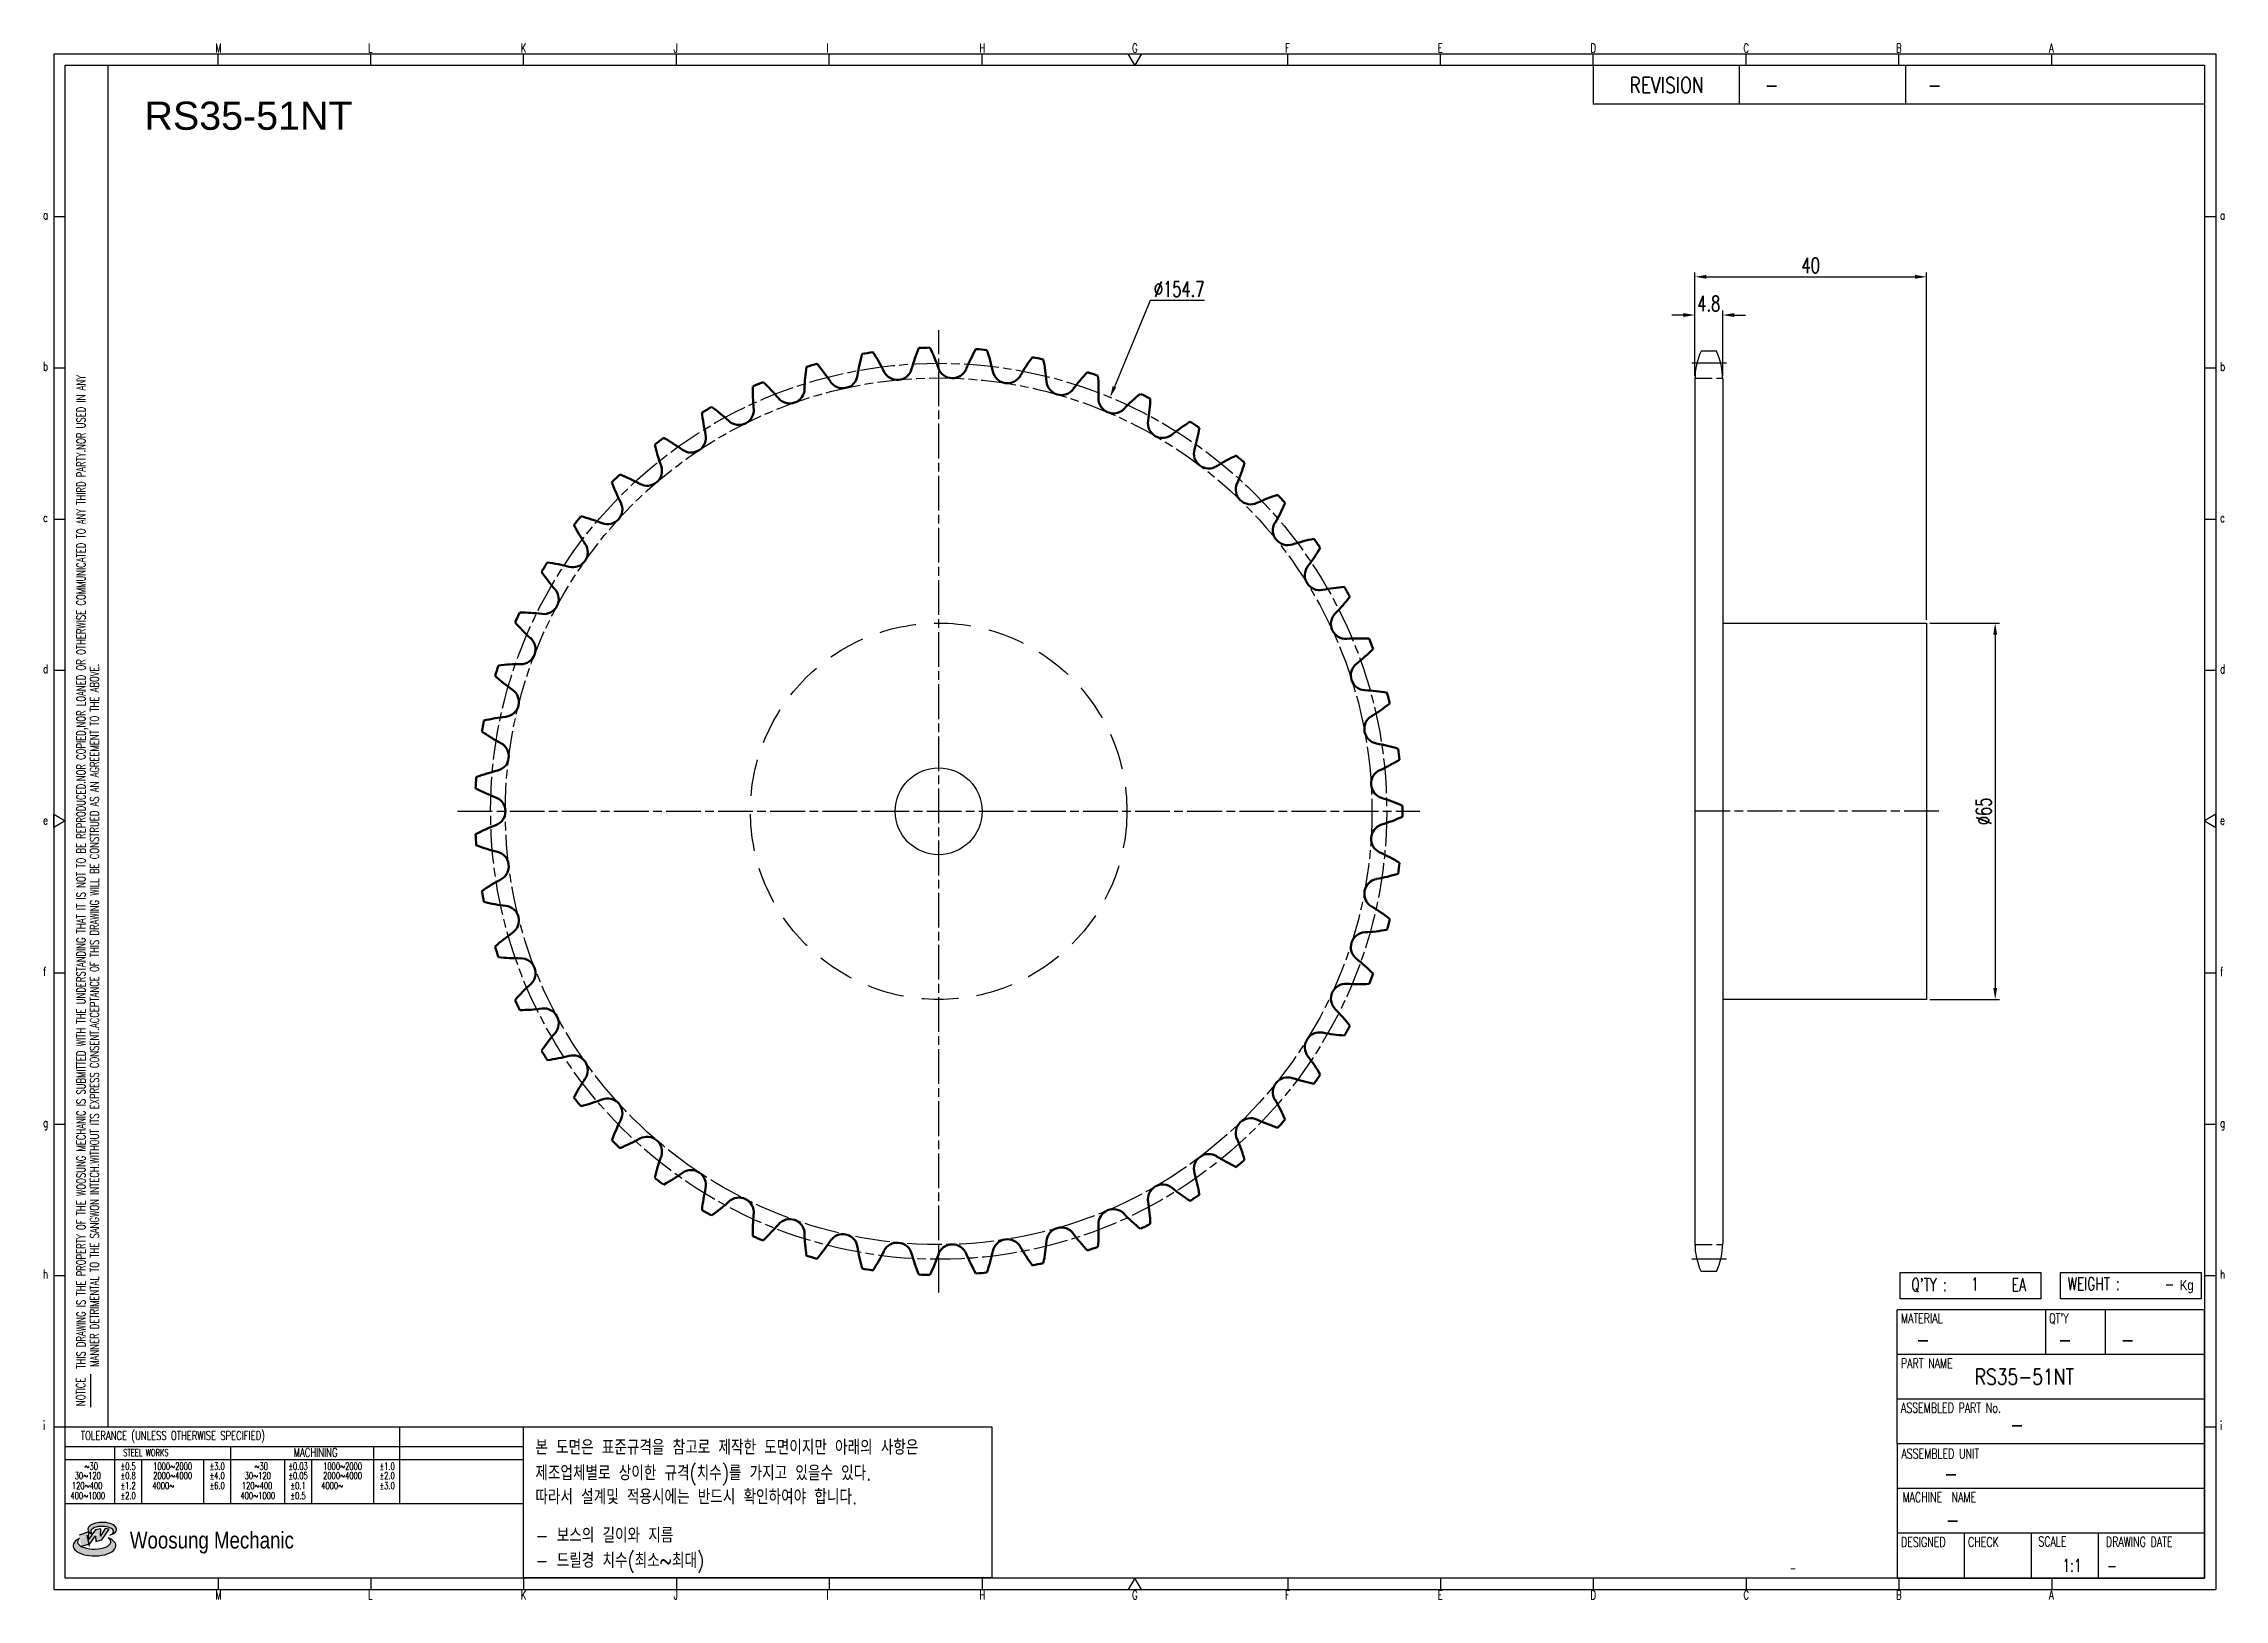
# Model space of a CAD drawing. Header units: millimetres. Extents: x -44812 to -44435, y 1096 to 1364.
import ezdxf
from ezdxf.enums import TextEntityAlignment as Align

# ---------------------------------------------------------------- set-up
doc = ezdxf.new("R2010")
doc.units = ezdxf.units.MM
for name, pattern in [('AM_ISO02W050', [7.5, 6, -1.5]), ('AM_ISO02W050x2', [3.75, 3, -0.75]), ('AM_ISO08W050', [18, 12, -1.5, 3, -1.5]), ('AM_ISO08W050x2', [9, 6, -0.75, 1.5, -0.75]), ('HIDDEN', [9.525, 6.35, -3.175])]:
    doc.linetypes.add(name, pattern=pattern)
for name, color, linetype, lineweight in [('AM_0N', 7, 'Continuous', 50), ('AM_3N', 6, 'AM_ISO02W050', 25), ('AM_7', 4, 'AM_ISO08W050', 25), ('AM_7N', 4, 'AM_ISO08W050', 25)]:
    doc.layers.add(name, color=color, linetype=linetype, lineweight=lineweight)
for name, color, linetype in [('HL', 2, 'HIDDEN'), ('S-DIM', 7, 'Continuous'), ('TITLE', 7, 'Continuous'), ('도면레이아웃', 7, 'Continuous')]:
    doc.layers.add(name, color=color, linetype=linetype)
doc.styles.add('HAN', font='ROMANS.shx', dxfattribs={"width": 0.7, "bigfont": 'whgtxt.shx'})
doc.styles.add('HKD_ST2', font='romans.shx', dxfattribs={"width": 0.7, "height": 4, "bigfont": '@extfont2.shx'})
doc.styles.add('HSG', font='SIMPLEX.shx', dxfattribs={"width": 0.7, "bigfont": 'HSG.shx'})
doc.styles.add('ROMANS', font='romans.shx', dxfattribs={"width": 0.7, "bigfont": 'whgtxt.shx'})
doc.styles.add('SLDTEXTSTYLE4', font='arial.ttf', dxfattribs={"width": 0.8})
doc.styles.get("Standard").update_dxf_attribs({"font": 'arial.ttf'})
doc.dimstyles.new('APP3.5', dxfattribs={"dimscale": 1.1, "dimtxt": 2.4, "dimasz": 1.8, "dimexe": 0.7, "dimexo": 0.5, "dimgap": 0.6, "dimtad": 1, "dimtoh": 1, "dimdec": 1, "dimrnd": 0.01, "dimzin": 9, "dimdsep": 46, "dimtxsty": 'HSG', "dimcen": 0, "dimclrd": 1, "dimclre": 1, "dimclrt": 256, "dimazin": 2, "dimtp": 1, "dimtm": 1, "dimtfac": 0.5, "dimtdec": 1, "dimtofl": 0, "dimtmove": 0, "dimatfit": 3, "dimfxl": 0, "dimtvp": 1, "dimtolj": 2, "dimlwd": -1, "dimlwe": -1, "dimarcsym": 0})

# ---------------------------------------------------------------- blocks, each defined once
blk = doc.blocks.new('SUYWSHJH')
at = {"layer": '도면레이아웃'}
h = blk.add_hatch(color=10, dxfattribs=at)
h.paths.add_polyline_path([(1.544, 35.177), (1.554, 34.966), (1.779, 35.034), (2.054, 35.422), (1.908, 35.446), (1.728, 35.167), (1.741, 35.439), (1.547, 35.405), (1.292, 35.041), (1.295, 35.33), (0.943, 35.208), (1.03, 34.8), (1.336, 34.885)])
edge = h.paths.add_edge_path()
edge.add_ellipse((1.795, 35.421), major_axis=(-0.53, 0), ratio=0.487785, start_angle=122.36065, end_angle=403.39574)
edge.add_line((1.411, 35.244), (1.419, 35.261))
edge.add_ellipse((1.798, 35.344), major_axis=(-0.423, 0), ratio=0.444396, start_angle=131.58977, end_angle=386.19408, ccw=False)
edge = h.paths.add_edge_path()
edge.add_ellipse((1.512, 34.815), major_axis=(-0.793, 0), ratio=0.480113, start_angle=314.67633, end_angle=590.85213)
edge.add_ellipse((1.501, 34.958), major_axis=(-0.62, 0), ratio=0.43311, start_angle=331.7024, end_angle=574.42495, ccw=False)
for p, q in [((0, 90.118), (80.15, 90.118)), ((0, 90.118), (0, 33.191)), ((6.089, 89.693), (6.089, 90.118)), ((11.753, 89.693), (11.753, 90.118)), ((17.418, 89.693), (17.418, 90.118)), ((23.082, 89.693), (23.082, 90.118)), ((28.746, 89.693), (28.746, 90.118)), ((34.411, 89.693), (34.411, 90.118)), ((45.739, 89.693), (45.739, 90.118)), ((51.404, 89.693), (51.404, 90.118)), ((57.068, 89.693), (57.068, 90.118)), ((62.732, 89.693), (62.732, 90.118)), ((68.397, 89.693), (68.397, 90.118)), ((74.061, 89.693), (74.061, 90.118)), ((80.15, 90.118), (80.15, 33.191)), ((0, 84.085), (0.425, 84.085)), ((79.725, 84.085), (80.15, 84.085)), ((0, 78.478), (0.425, 78.478)), ((79.725, 78.478), (80.15, 78.478)), ((0, 72.87), (0.425, 72.87)), ((79.725, 72.87), (80.15, 72.87)), ((0, 67.262), (0.425, 67.262)), ((79.725, 67.262), (80.15, 67.262)), ((0, 56.047), (0.425, 56.047)), ((79.725, 56.047), (80.15, 56.047)), ((0, 50.439), (0.425, 50.439)), ((79.725, 50.439), (80.15, 50.439)), ((0, 44.832), (0.425, 44.832)), ((79.725, 44.832), (80.15, 44.832)), ((1.377, 39.947), (1.377, 41.174)), ((0, 39.224), (0.425, 39.224)), ((79.725, 39.224), (80.15, 39.224)), ((0, 33.191), (80.15, 33.191)), ((6.089, 33.616), (6.089, 33.191)), ((11.753, 33.616), (11.753, 33.191)), ((17.418, 33.616), (17.418, 33.191)), ((23.082, 33.616), (23.082, 33.191)), ((28.746, 33.616), (28.746, 33.191)), ((34.411, 33.616), (34.411, 33.191)), ((45.739, 33.616), (45.739, 33.191)), ((51.404, 33.616), (51.404, 33.191)), ((57.068, 33.616), (57.068, 33.191)), ((62.732, 33.616), (62.732, 33.191)), ((68.397, 33.616), (68.397, 33.191)), ((74.061, 33.616), (74.061, 33.191))]:
    blk.add_line(p, q)
at = {"color": 2}
for p, q in [((2.017, 39.224), (2.017, 89.693)), ((0.425, 39.224), (17.418, 39.224)), ((12.816, 39.224), (12.816, 36.382)), ((17.418, 33.616), (17.418, 39.224)), ((0.425, 38.487), (17.418, 38.487)), ((0.425, 38.012), (17.418, 38.012)), ((2.257, 38.487), (2.257, 36.382)), ((3.257, 38.012), (3.257, 36.382)), ((5.557, 38.012), (5.557, 36.382)), ((6.557, 38.5), (6.557, 36.382)), ((8.557, 38.012), (8.557, 36.382)), ((9.557, 38.026), (9.557, 36.382)), ((11.857, 38.487), (11.857, 36.382)), ((0.425, 36.382), (17.418, 36.382))]:
    blk.add_line(p, q, dxfattribs=at)
at = {"color": 6, "ltscale": 0.5}
for p, q in [((57.068, 89.693), (57.068, 88.246)), ((62.47, 89.693), (62.47, 88.246)), ((68.635, 89.693), (68.635, 88.246)), ((79.725, 88.246), (57.068, 88.246)), ((68.336, 38.59), (68.336, 43.563)), ((79.725, 43.563), (68.336, 43.563)), ((73.827, 43.563), (73.827, 41.905)), ((76.037, 43.563), (76.037, 41.905)), ((79.725, 38.59), (79.725, 43.563)), ((79.725, 41.905), (68.336, 41.905)), ((79.725, 40.248), (68.336, 40.248)), ((68.336, 38.59), (68.336, 33.616)), ((79.725, 38.59), (68.336, 38.59)), ((79.725, 33.616), (79.725, 38.59)), ((79.725, 36.932), (68.336, 36.932)), ((79.725, 35.274), (68.336, 35.274)), ((70.822, 33.616), (70.822, 35.274)), ((73.309, 33.616), (73.309, 35.274)), ((75.796, 33.616), (75.796, 35.274)), ((68.336, 33.616), (79.725, 33.616))]:
    blk.add_line(p, q, dxfattribs=at)
for points in [[(40.075, 89.693), (39.83, 90.118), (40.32, 90.118)], [(0.425, 89.693), (79.725, 89.693), (79.725, 33.616), (0.425, 33.616)], [(0.425, 61.679), (0, 61.433), (0, 61.924)], [(79.725, 61.679), (80.15, 61.433), (80.15, 61.924)], [(40.075, 33.616), (39.83, 33.191), (40.32, 33.191)]]:
    blk.add_lwpolyline(points, close=True)
at = {"layer": 'TITLE', "color": 20}
for p, q in [((68.449, 43.961), (68.449, 44.936)), ((68.449, 44.936), (73.654, 44.936)), ((73.654, 44.936), (73.654, 43.961)), ((74.39, 43.961), (74.39, 44.936)), ((74.39, 44.936), (79.595, 44.936)), ((79.595, 44.936), (79.595, 43.961)), ((73.654, 43.961), (68.449, 43.961)), ((79.595, 43.961), (74.39, 43.961))]:
    blk.add_line(p, q, dxfattribs=at)
at = {"layer": '도면레이아웃'}
for p, q in [((1.295, 35.33), (0.943, 35.208)), ((1.03, 34.8), (1.336, 34.885)), ((1.224, 35.208), (1.311, 34.8)), ((1.224, 35.208), (1.224, 35.208)), ((1.547, 35.405), (1.292, 35.041)), ((1.292, 35.041), (1.295, 35.33)), ((1.336, 34.885), (1.544, 35.177)), ((1.419, 35.261), (1.411, 35.244)), ((1.544, 35.177), (1.554, 34.966)), ((1.741, 35.439), (1.547, 35.405)), ((1.554, 34.966), (1.779, 35.034)), ((1.908, 35.446), (1.728, 35.167)), ((1.728, 35.167), (1.741, 35.439)), ((1.779, 35.034), (2.054, 35.422)), ((2.054, 35.422), (1.908, 35.446))]:
    blk.add_line(p, q, dxfattribs=at)
for centre, major_axis, ratio, start_param, end_param in [((1.795, 35.421), (-0.53, 0), 0.487785, 2.135596, 7.040584), ((1.512, 34.815), (-0.793, 0), 0.480113, 5.492138, 10.312315), ((1.501, 34.958), (-0.62, 0), 0.43311, 5.789299, 10.025607), ((1.798, 35.344), (-0.423, 0), 0.444396, 2.296675, 6.740358)]:
    blk.add_ellipse(centre, major_axis=major_axis, ratio=ratio, start_param=start_param, end_param=end_param, dxfattribs=at)
at = {"color": 4, "style": 'HKD_ST2', "width": 0.7}
for s, p in [('M', (5.988, 90.164)), ('L', (11.652, 90.164)), ('K', (17.316, 90.164)), ('J', (22.981, 90.164)), ('I', (28.645, 90.164)), ('H', (34.309, 90.164)), ('G', (39.974, 90.164)), ('F', (45.638, 90.164)), ('E', (51.302, 90.164)), ('D', (56.967, 90.164)), ('C', (62.631, 90.164)), ('B', (68.295, 90.164)), ('A', (73.96, 90.164)), ('a', (-0.395, 83.976)), ('a', (80.305, 83.97)), ('b', (-0.395, 78.368)), ('b', (80.305, 78.362)), ('c', (-0.395, 72.76)), ('c', (80.305, 72.754)), ('d', (-0.395, 67.153)), ('d', (80.305, 67.147)), ('e', (-0.395, 61.545)), ('e', (80.305, 61.539)), ('f', (-0.395, 55.937)), ('f', (80.305, 55.931)), ('g', (-0.395, 50.33)), ('g', (80.305, 50.324)), ('h', (-0.395, 44.722)), ('h', (80.305, 44.716)), ('i', (-0.395, 39.114)), ('i', (80.305, 39.108)), ('M', (5.988, 32.824)), ('L', (11.652, 32.824)), ('K', (17.316, 32.824)), ('J', (22.981, 32.824)), ('I', (28.645, 32.824)), ('H', (34.309, 32.824)), ('G', (39.974, 32.824)), ('F', (45.638, 32.824)), ('E', (51.302, 32.824)), ('D', (56.967, 32.824)), ('C', (62.631, 32.824)), ('B', (68.295, 32.824)), ('A', (73.96, 32.824))]:
    blk.add_text(s, height=0.326, dxfattribs=at).set_placement(p)
for s, height, style, width, p in [('REVISION', 0.5806, 'HAN', 0.8, (58.415, 88.664)), ('-', 0.581, 'HAN', 0.8, (63.426, 88.664)), ('-', 0.581, 'HAN', 0.8, (69.468, 88.664)), ("Q'TY : ", 0.4746, 'HKD_ST2', 0.7, (68.857, 44.253)), ('1', 0.475, 'HKD_ST2', 0.7, (71.071, 44.275)), ('EA', 0.4746, 'HKD_ST2', 0.7, (72.578, 44.253)), ('WEIGHT : ', 0.4746, 'HKD_ST2', 0.7, (74.65, 44.286)), ('-', 0.581, 'HAN', 0.8, (69.029, 42.157)), ('-', 0.581, 'HAN', 0.8, (74.289, 42.157)), ('-', 0.581, 'HAN', 0.8, (76.623, 42.157)), ('-', 0.581, 'HAN', 0.8, (72.515, 39.013)), ('-', 0.581, 'HAN', 0.8, (70.067, 37.189)), ('-', 0.581, 'HAN', 0.8, (70.126, 35.48)), ('1:1', 0.4746, 'HKD_ST2', 0.7, (74.458, 33.848)), ('-', 0.475, 'HKD_ST2', 0.7, (76.112, 33.837))]:
    blk.add_text(s, height=height, dxfattribs=dict(style=style, width=width)).set_placement(p)
at = {"color": 1, "style": 'HKD_ST2', "width": 0.7}
for s, p in [(' THIS DRAWING IS THE PROPERTY OF THE WOOSUNG MECHANIC IS SUBMITTED WITH THE UNDERSTANDING THAT IT IS NOT TO BE REPRODUCED.NOR COPIED,NOR LOANED OR OTHERWISE COMMUNICATED TO ANY THIRD PARTY.NOR USED IN ANY', (1.173, 41.217)), ('MANNER DETRIMENTAL TO THE SANGWON INTECH.WITHOUT ITS EXPRESS CONSENT.ACCEPTANCE OF THIS DRAWING WILL BE CONSTRUED AS AN AGREEMENT TO THE ABOVE.', (1.672, 41.447))]:
    blk.add_text(s, height=0.326266, rotation=90, dxfattribs=at).set_placement(p)
at = {"style": 'HKD_ST2', "width": 0.7}
blk.add_text('-', height=0.475, dxfattribs=at).set_placement((78.613, 44.286), align=Align.RIGHT)
at = {"color": 4, "style": 'HKD_ST2', "width": 0.7}
for s, height, p in [('MATERIAL', 0.3651, (68.474, 43.425)), ("QT'Y", 0.3651, (73.965, 43.425)), ('PART NAME', 0.3651, (68.474, 41.756)), ('ASSEMBLED PART No.', 0.36511, (68.474, 40.109)), ('ASSEMBLED UNIT', 0.36511, (68.49, 38.408)), ('MACHINE  NAME', 0.36511, (68.532, 36.794)), ('DESIGNED', 0.3651, (68.474, 35.136)), ('CHECK', 0.3651, (70.961, 35.136)), ('SCALE', 0.3651, (73.566, 35.153)), ('DRAWING DATE', 0.36511, (76.071, 35.141))]:
    blk.add_text(s, height=height, dxfattribs=at).set_placement(p, align=Align.TOP_LEFT)
at = {"style": 'HKD_ST2', "width": 0.7}
blk.add_text('NOTICE', height=0.3263, rotation=90, dxfattribs=at).set_placement((1.163, 39.988))
for s, height, style, width, p in [('TOLERANCE (UNLESS OTHERWISE SPECIFIED)', 0.32627, 'HKD_ST2', 0.7, (4.417, 38.896)), ('-', 0.326, 'ROMANS', 0.65, (64.469, 33.975))]:
    blk.add_text(s, height=height, dxfattribs=dict(style=style, width=width)).set_placement(p, align=Align.MIDDLE_CENTER)
at = {"color": 4, "style": 'HKD_ST2', "width": 0.7}
for s, height, p in [('STEEL WORKS', 0.26101, (3.416, 38.268)), ('MACHINING', 0.3263, (9.707, 38.27)), ('%%P0.5', 0.261, (2.757, 37.762)), ('%%P0.8', 0.261, (2.757, 37.411)), ('%%P3.0', 0.261, (6.057, 37.762)), ('%%P4.0', 0.261, (6.057, 37.411)), ('%%P0.03', 0.261, (9.057, 37.762)), ('%%P0.05', 0.261, (9.057, 37.411)), ('%%P1.0', 0.261, (12.357, 37.762)), ('%%P2.0', 0.261, (12.357, 37.411)), ('%%P1.2', 0.261, (2.757, 37.045)), ('%%P2.0', 0.261, (2.757, 36.67)), ('%%P6.0', 0.261, (6.057, 37.045)), ('%%P0.1', 0.261, (9.057, 37.045)), ('%%P0.5', 0.261, (9.057, 36.67)), ('%%P3.0', 0.261, (12.357, 37.045))]:
    blk.add_text(s, height=height, dxfattribs=at).set_placement(p, align=Align.MIDDLE)
for s, height, p in [('30%%126120', 0.261, (1.263, 37.411)), ('%%12630', 0.261, (1.389, 37.762)), ('2000%%1264000', 0.26101, (4.407, 37.411)), ('1000%%1262000', 0.26101, (4.407, 37.762)), ('30%%126120', 0.261, (7.563, 37.411)), ('%%12630', 0.261, (7.689, 37.762)), ('2000%%1264000', 0.26101, (10.707, 37.411)), ('1000%%1262000', 0.26101, (10.707, 37.762)), ('400%%1261000', 0.26101, (1.263, 36.67)), ('120%%126400', 0.26101, (1.237, 37.045)), ('4000%%126', 0.261, (4.061, 37.045)), ('400%%1261000', 0.26101, (7.563, 36.67)), ('120%%126400', 0.26101, (7.537, 37.045)), ('4000%%126', 0.261, (10.321, 37.045))]:
    blk.add_text(s, height=height, dxfattribs=at).set_placement(p, align=Align.MIDDLE_CENTER)
at = {"color": 1, "style": 'SLDTEXTSTYLE4', "width": 0.8}
blk.add_text('Woosung Mechanic', height=0.61957, dxfattribs=at).set_placement((2.822, 34.711))
at = {"layer": 'TITLE', "width": 0.8}
blk.add_text('Kg', height=0.3789, dxfattribs=at).set_placement((78.807, 44.286))
blk = doc.blocks.new('*D601')
at = {"layer": 'Defpoints', "color": 0, "transparency": 16777216}
for p in [(-44521.84, 1317.6), (-44526.64, 1306.56), (-44521.84, 1306.56)]:
    blk.add_point(p, dxfattribs=at)
at = {"layer": 'S-DIM', "color": 1, "transparency": 16777216}
for p, q in [((-44526.64, 1307.11), (-44526.64, 1318.37)), ((-44521.84, 1307.11), (-44521.84, 1318.37)), ((-44528.62, 1317.6), (-44530.6, 1317.6)), ((-44519.86, 1317.6), (-44517.88, 1317.6))]:
    blk.add_line(p, q, dxfattribs=at)
for points in [[(-44528.62, 1317.93), (-44528.62, 1317.27), (-44526.64, 1317.6)], [(-44519.86, 1317.93), (-44519.86, 1317.27), (-44521.84, 1317.6)]]:
    blk.add_solid(points, dxfattribs=at)
at = {"layer": 'S-DIM', "transparency": 16777216, "insert": (-44524.24, 1319.58), "char_height": 2.64, "attachment_point": 5, "style": 'HSG'}
blk.add_mtext('\\A2;4.8', dxfattribs=at)
blk = doc.blocks.new('*D602')
at = {"layer": 'Defpoints', "color": 0, "transparency": 16777216}
for p in [(-44486.64, 1324.2), (-44526.64, 1306.56), (-44486.64, 1264.42)]:
    blk.add_point(p, dxfattribs=at)
at = {"layer": 'S-DIM', "color": 1, "transparency": 16777216}
for p, q in [((-44526.64, 1307.11), (-44526.64, 1324.97)), ((-44524.66, 1324.2), (-44488.62, 1324.2)), ((-44486.64, 1264.97), (-44486.64, 1324.97))]:
    blk.add_line(p, q, dxfattribs=at)
for points in [[(-44524.66, 1324.53), (-44524.66, 1323.87), (-44526.64, 1324.2)], [(-44488.62, 1324.53), (-44488.62, 1323.87), (-44486.64, 1324.2)]]:
    blk.add_solid(points, dxfattribs=at)
at = {"layer": 'S-DIM', "transparency": 16777216, "insert": (-44506.64, 1326.18), "char_height": 2.64, "attachment_point": 5, "style": 'HSG'}
blk.add_mtext('\\A2;40', dxfattribs=at)
blk = doc.blocks.new('*D603')
at = {"layer": 'Defpoints', "color": 0, "transparency": 16777216}
for p in [(-44486.64, 1264.42), (-44486.64, 1199.42), (-44474.79, 1199.42)]:
    blk.add_point(p, dxfattribs=at)
at = {"layer": 'S-DIM', "color": 1, "transparency": 16777216}
for p, q in [((-44486.09, 1264.42), (-44474.02, 1264.42)), ((-44474.79, 1262.44), (-44474.79, 1201.4)), ((-44486.09, 1199.42), (-44474.02, 1199.42))]:
    blk.add_line(p, q, dxfattribs=at)
for points in [[(-44475.12, 1262.44), (-44474.46, 1262.44), (-44474.79, 1264.42)], [(-44475.12, 1201.4), (-44474.46, 1201.4), (-44474.79, 1199.42)]]:
    blk.add_solid(points, dxfattribs=at)
at = {"layer": 'S-DIM', "transparency": 16777216, "insert": (-44476.77, 1231.9), "char_height": 2.64, "attachment_point": 5, "rotation": 90, "style": 'HSG'}
blk.add_mtext('\\A2;%%c65', dxfattribs=at)
blk = doc.blocks.new('*D604')
at = {"layer": 'Defpoints', "color": 0, "transparency": 16777216}
for p in [(-44627.62, 1303.4), (-44686.82, 1160.45)]:
    blk.add_point(p, dxfattribs=at)
at = {"layer": 'S-DIM', "color": 1, "transparency": 16777216}
for p, q in [((-44620.7, 1320.11), (-44626.86, 1305.23)), ((-44611.33, 1320.11), (-44620.7, 1320.11))]:
    blk.add_line(p, q, dxfattribs=at)
blk.add_solid([(-44627.17, 1305.35), (-44626.56, 1305.1), (-44627.62, 1303.4)], dxfattribs=at)
at = {"layer": 'S-DIM', "transparency": 16777216, "insert": (-44615.69, 1322.09), "char_height": 2.64, "attachment_point": 5, "style": 'HSG'}
blk.add_mtext('\\A2;∅154.7', dxfattribs=at)

msp = doc.modelspace()

# ---------------------------------------------------------------- linework, layer by layer
for p, q in [((-44522.91, 1311.36), (-44525.57, 1311.36)), ((-44526.64, 1306.56), (-44526.64, 1157.28)), ((-44521.84, 1306.56), (-44521.84, 1157.28)), ((-44522.91, 1152.48), (-44525.57, 1152.48))]:
    msp.add_line(p, q)
msp.add_lwpolyline([(-44521.84, 1264.42), (-44486.64, 1264.42), (-44486.64, 1199.42), (-44521.84, 1199.42)])
at = {"color": 4}
msp.add_lwpolyline([(-44728.89, 1125.66), (-44648.02, 1125.66), (-44648.02, 1099.54), (-44728.89, 1099.54)], close=True, dxfattribs=at)
msp.add_circle((-44657.22, 1231.92), 7.5)
for centre, start, end in [((-44515.34, 1306.56), 154.8633, 180), ((-44533.14, 1306.56), 0, 25.1367), ((-44515.34, 1157.28), 180, 205.1367), ((-44533.14, 1157.28), 334.8633, 0)]:
    msp.add_arc(centre, 11.3, start, end)
at = {"layer": 'AM_0N'}
for centre, radius, start, end in [((-44639.29, 1302.35), 32.31, 164.655, 171.4706), ((-44657.22, 1231.92), 80.07, 98.1409, 99.5061), ((-44695.66, 1293.6), 32.31, 26.1765, 32.9921), ((-44630.77, 1299.61), 32.31, 157.5962, 164.4118), ((-44657.22, 1231.92), 80.07, 91.0821, 92.4473), ((-44687.79, 1297.85), 32.31, 19.1176, 25.9332), ((-44622.65, 1295.85), 32.31, 150.5373, 157.3529), ((-44657.22, 1231.92), 80.07, 84.0233, 85.3885), ((-44679.46, 1301.11), 32.31, 12.0588, 18.8744), ((-44648.08, 1304.02), 32.31, 171.7138, 178.5294), ((-44657.22, 1231.92), 80.07, 105.1998, 106.5649), ((-44702.95, 1288.41), 32.31, 33.2353, 40.0509), ((-44673.78, 1307.52), 2.57, 213.2353, 351.4706), ((-44664.36, 1308.98), 2.57, 206.1765, 344.4118), ((-44654.84, 1309.27), 2.57, 199.1176, 337.3529), ((-44645.35, 1308.4), 2.57, 192.0588, 330.2941), ((-44615.06, 1291.11), 32.31, 143.4785, 150.2941), ((-44657.22, 1231.92), 80.07, 76.9645, 78.3296), ((-44670.78, 1303.32), 32.31, 5, 11.8156), ((-44608.11, 1285.48), 32.31, 136.4197, 143.2353), ((-44657.22, 1231.92), 80.07, 69.9057, 71.2708), ((-44661.91, 1304.44), 32.31, 357.9412, 4.7568), ((-44657.01, 1304.59), 32.31, 178.7726, 185.5882), ((-44657.22, 1231.92), 80.07, 112.2586, 113.6238), ((-44709.54, 1282.36), 32.31, 40.2941, 47.1097), ((-44682.94, 1304.91), 2.57, 220.2941, 358.5294), ((-44636.04, 1306.36), 2.57, 185, 323.2353), ((-44627.06, 1303.19), 2.57, 177.9412, 316.1765), ((-44601.9, 1279.04), 32.31, 129.3609, 136.1765), ((-44657.22, 1231.92), 80.07, 62.8468, 64.212), ((-44652.96, 1304.47), 32.31, 350.8824, 357.698), ((-44657.22, 1231.92), 80.07, 119.3174, 120.6826), ((-44665.94, 1304.07), 32.31, 185.8315, 192.6471), ((-44715.34, 1275.55), 32.31, 47.3529, 54.1685), ((-44691.72, 1301.2), 2.57, 227.3529, 5.5882), ((-44618.53, 1298.94), 2.57, 170.8824, 309.1176), ((-44596.52, 1271.89), 32.31, 122.302, 129.1176), ((-44657.22, 1231.92), 80.07, 55.788, 57.1532), ((-44657.22, 1231.92), 80.07, 126.3762, 127.7414), ((-44720.26, 1268.07), 32.31, 54.4118, 61.2274), ((-44699.97, 1296.43), 2.57, 234.4118, 12.6471), ((-44644.08, 1303.4), 32.31, 343.8235, 350.6391), ((-44674.74, 1302.45), 32.31, 192.8903, 199.7059), ((-44610.58, 1293.68), 2.57, 163.8235, 302.0588), ((-44592.07, 1264.12), 32.31, 115.2432, 122.0588), ((-44657.22, 1231.92), 80.07, 48.7292, 50.0943), ((-44635.39, 1301.24), 32.31, 336.7647, 343.5803), ((-44657.22, 1231.92), 80.07, 133.4351, 134.8002), ((-44683.27, 1299.76), 32.31, 199.9491, 206.7647), ((-44724.23, 1260.05), 32.31, 61.4706, 68.2862), ((-44707.57, 1290.69), 2.57, 241.4706, 19.7059), ((-44603.35, 1287.48), 2.57, 156.7647, 295), ((-44714.41, 1284.06), 2.57, 248.5294, 26.7647), ((-44588.61, 1255.87), 32.31, 108.1844, 115), ((-44627.04, 1298.03), 32.31, 329.7059, 336.5215), ((-44657.22, 1231.92), 80.07, 41.6704, 43.0355), ((-44657.22, 1231.92), 80.07, 140.4939, 141.8591), ((-44691.41, 1296.05), 32.31, 207.0079, 213.8235), ((-44727.18, 1251.61), 32.31, 68.5294, 75.345), ((-44596.93, 1280.44), 2.57, 149.7059, 287.9412), ((-44720.38, 1276.64), 2.57, 255.5882, 33.8235), ((-44586.19, 1247.26), 32.31, 101.1256, 107.9412), ((-44619.15, 1293.82), 32.31, 322.6471, 329.4627), ((-44657.22, 1231.92), 80.07, 34.6115, 35.9767), ((-44657.22, 1231.92), 80.07, 147.5527, 148.9179), ((-44699.03, 1291.36), 32.31, 214.0668, 220.8824), ((-44729.06, 1242.86), 32.31, 75.5882, 82.4038), ((-44591.42, 1272.66), 2.57, 142.6471, 280.8824), ((-44725.4, 1268.54), 2.57, 262.6471, 40.8824), ((-44584.84, 1238.42), 32.31, 94.0668, 100.8824), ((-44657.22, 1231.92), 80.07, 27.5527, 28.9179), ((-44657.22, 1231.92), 80.07, 154.6115, 155.9767), ((-44729.86, 1233.95), 32.31, 82.6471, 89.4627), ((-44586.92, 1264.27), 2.57, 135.5882, 273.8235), ((-44611.83, 1288.67), 32.31, 315.5882, 322.4038), ((-44706.02, 1285.77), 32.31, 221.1256, 227.9412), ((-44729.38, 1259.88), 2.57, 269.7059, 47.9412), ((-44584.59, 1229.47), 32.31, 87.0079, 93.8235), ((-44657.22, 1231.92), 80.07, 20.4939, 21.8591), ((-44605.2, 1282.67), 32.31, 308.5294, 315.345), ((-44657.22, 1231.92), 80.07, 161.6704, 163.0355), ((-44712.27, 1279.37), 32.31, 228.1844, 235), ((-44729.56, 1225.01), 32.31, 89.7059, 96.5215), ((-44583.48, 1255.38), 2.57, 128.5294, 266.7647), ((-44732.27, 1250.8), 2.57, 276.7647, 55), ((-44585.44, 1220.57), 32.31, 79.9491, 86.7647), ((-44599.36, 1275.89), 32.31, 301.4706, 308.2862), ((-44657.22, 1231.92), 80.07, 13.4351, 14.8002), ((-44657.22, 1231.92), 80.07, 168.7292, 170.0943), ((-44728.16, 1216.17), 32.31, 96.7647, 103.5803), ((-44581.15, 1246.14), 2.57, 121.4706, 259.7059), ((-44717.68, 1272.24), 32.31, 235.2432, 242.0588), ((-44734.02, 1241.43), 2.57, 283.8235, 62.0588), ((-44587.38, 1211.83), 32.31, 72.8903, 79.7059), ((-44657.22, 1231.92), 80.07, 6.3762, 7.7414), ((-44725.69, 1207.57), 32.31, 103.8235, 110.6391), ((-44579.98, 1236.69), 2.57, 114.4118, 252.6471), ((-44594.39, 1268.44), 32.31, 294.4118, 301.2274), ((-44657.22, 1231.92), 80.07, 175.788, 177.1532), ((-44722.18, 1264.51), 32.31, 242.302, 249.1176), ((-44734.61, 1231.92), 2.57, 290.8824, 69.1176), ((-44590.38, 1203.4), 32.31, 65.8315, 72.6471), ((-44657.22, 1231.92), 80.07, 359.3174, 0.6826), ((-44722.18, 1199.34), 32.31, 110.8824, 117.698), ((-44657.22, 1231.92), 80.07, 182.8468, 184.212), ((-44579.98, 1227.16), 2.57, 107.3529, 245.5882), ((-44590.38, 1260.45), 32.31, 287.3529, 294.1685), ((-44725.69, 1256.28), 32.31, 249.3609, 256.1765), ((-44734.02, 1222.41), 2.57, 297.9412, 76.1765), ((-44594.39, 1195.4), 32.31, 58.7726, 65.5882), ((-44717.68, 1191.6), 32.31, 117.9412, 124.7568), ((-44581.15, 1217.7), 2.57, 100.2941, 238.5294), ((-44587.38, 1252.02), 32.31, 280.2941, 287.1097), ((-44657.22, 1231.92), 80.07, 352.2586, 353.6238), ((-44657.22, 1231.92), 80.07, 189.9057, 191.2708), ((-44728.16, 1247.68), 32.31, 256.4197, 263.2353), ((-44732.27, 1213.05), 2.57, 305, 83.2353), ((-44599.36, 1187.96), 32.31, 51.7138, 58.5294), ((-44657.22, 1231.92), 80.07, 345.1998, 346.5649), ((-44712.27, 1184.48), 32.31, 125, 131.8156), ((-44583.48, 1208.46), 2.57, 93.2353, 231.4706), ((-44585.44, 1243.28), 32.31, 273.2353, 280.0509), ((-44657.22, 1231.92), 80.07, 196.9645, 198.3296), ((-44729.56, 1238.84), 32.31, 263.4785, 270.2941), ((-44729.38, 1203.97), 2.57, 312.0588, 90.2941), ((-44605.2, 1181.18), 32.31, 44.655, 51.4706), ((-44706.02, 1178.08), 32.31, 132.0588, 138.8744), ((-44586.92, 1199.58), 2.57, 86.1765, 224.4118), ((-44584.59, 1234.38), 32.31, 266.1765, 272.9921), ((-44657.22, 1231.92), 80.07, 338.1409, 339.5061), ((-44657.22, 1231.92), 80.07, 204.0233, 205.3885), ((-44729.86, 1229.9), 32.31, 270.5373, 277.3529), ((-44725.4, 1195.31), 2.57, 319.1176, 97.3529), ((-44611.83, 1175.17), 32.31, 37.5962, 44.4118), ((-44591.42, 1191.18), 2.57, 79.1176, 217.3529), ((-44584.84, 1225.43), 32.31, 259.1176, 265.9332), ((-44657.22, 1231.92), 80.07, 331.0821, 332.4473), ((-44699.03, 1172.49), 32.31, 139.1176, 145.9332), ((-44657.22, 1231.92), 80.07, 211.0821, 212.4473), ((-44729.06, 1220.99), 32.31, 277.5962, 284.4118), ((-44720.38, 1187.21), 2.57, 326.1765, 104.4118), ((-44619.15, 1170.03), 32.31, 30.5373, 37.3529), ((-44657.22, 1231.92), 80.07, 324.0233, 325.3885), ((-44691.41, 1167.8), 32.31, 146.1765, 152.9921), ((-44657.22, 1231.92), 80.07, 218.1409, 219.5061), ((-44596.93, 1183.41), 2.57, 72.0588, 210.2941), ((-44586.19, 1216.59), 32.31, 252.0588, 258.8744), ((-44727.18, 1212.24), 32.31, 284.655, 291.4706), ((-44714.41, 1179.79), 2.57, 333.2353, 111.4706), ((-44683.27, 1164.08), 32.31, 153.2353, 160.0509), ((-44603.35, 1176.37), 2.57, 65, 203.2353), ((-44588.61, 1207.97), 32.31, 245, 251.8156), ((-44627.04, 1165.82), 32.31, 23.4785, 30.2941), ((-44657.22, 1231.92), 80.07, 316.9645, 318.3296), ((-44657.22, 1231.92), 80.07, 225.1998, 226.5649), ((-44724.23, 1203.79), 32.31, 291.7138, 298.5294), ((-44707.57, 1173.15), 2.57, 340.2941, 118.5294), ((-44635.39, 1162.61), 32.31, 16.4197, 23.2353), ((-44674.74, 1161.4), 32.31, 160.2941, 167.1097), ((-44610.58, 1170.17), 2.57, 57.9412, 196.1765), ((-44592.07, 1199.72), 32.31, 237.9412, 244.7568), ((-44657.22, 1231.92), 80.07, 309.9057, 311.2708), ((-44657.22, 1231.92), 80.07, 232.2586, 233.6238), ((-44720.26, 1195.77), 32.31, 298.7726, 305.5882), ((-44699.97, 1167.41), 2.57, 347.3529, 125.5882), ((-44618.53, 1164.9), 2.57, 50.8824, 189.1176), ((-44644.08, 1160.45), 32.31, 9.3609, 16.1765), ((-44665.94, 1159.78), 32.31, 167.3529, 174.1685), ((-44715.34, 1188.3), 32.31, 305.8315, 312.6471), ((-44691.72, 1162.65), 2.57, 354.4118, 132.6471), ((-44652.96, 1159.38), 32.31, 2.302, 9.1176), ((-44596.52, 1191.96), 32.31, 230.8824, 237.698), ((-44657.22, 1231.92), 80.07, 302.8468, 304.212), ((-44657.22, 1231.92), 80.07, 239.3174, 240.6826), ((-44657.01, 1159.25), 32.31, 174.4118, 181.2274), ((-44709.54, 1181.49), 32.31, 312.8903, 319.7059), ((-44682.94, 1158.93), 2.57, 1.4706, 139.7059), ((-44636.04, 1157.49), 2.57, 36.7647, 175), ((-44661.91, 1159.4), 32.31, 355.2432, 2.0588), ((-44627.06, 1160.66), 2.57, 43.8235, 182.0588), ((-44601.9, 1184.8), 32.31, 223.8235, 230.6391), ((-44657.22, 1231.92), 80.07, 295.788, 297.1532), ((-44657.22, 1231.92), 80.07, 246.3762, 247.7414), ((-44648.08, 1159.83), 32.31, 181.4706, 188.2862), ((-44702.95, 1175.44), 32.31, 319.9491, 326.7647), ((-44673.78, 1156.33), 2.57, 8.5294, 146.7647), ((-44639.29, 1161.5), 32.31, 188.5294, 195.345), ((-44664.36, 1154.87), 2.57, 15.5882, 153.8235), ((-44654.84, 1154.57), 2.57, 22.6471, 160.8824), ((-44645.35, 1155.45), 2.57, 29.7059, 167.9412), ((-44615.06, 1172.73), 32.31, 209.7059, 216.5215), ((-44670.78, 1160.53), 32.31, 348.1844, 355), ((-44608.11, 1178.36), 32.31, 216.7647, 223.5803), ((-44657.22, 1231.92), 80.07, 288.7292, 290.0943), ((-44657.22, 1231.92), 80.07, 253.4351, 254.8002), ((-44657.22, 1231.92), 80.07, 260.4939, 261.8591), ((-44695.66, 1170.25), 32.31, 327.0079, 333.8235), ((-44630.77, 1164.24), 32.31, 195.5882, 202.4038), ((-44687.79, 1165.99), 32.31, 334.0668, 340.8824), ((-44622.65, 1168), 32.31, 202.6471, 209.4627), ((-44657.22, 1231.92), 80.07, 274.6115, 275.9767), ((-44679.46, 1162.74), 32.31, 341.1256, 347.9412), ((-44657.22, 1231.92), 80.07, 281.6704, 283.0355), ((-44657.22, 1231.92), 80.07, 267.5527, 268.9179)]:
    msp.add_arc(centre, radius, start, end, dxfattribs=at)
at = {"layer": 'AM_3N', "linetype": 'AM_ISO02W050x2'}
for p, q in [((-44526.64, 1306.72), (-44521.84, 1306.72)), ((-44526.64, 1157.13), (-44521.84, 1157.13))]:
    msp.add_line(p, q, dxfattribs=at)
at = {"layer": 'AM_7', "linetype": 'AM_ISO08W050x2'}
for p, q in [((-44521.19, 1309.29), (-44527.3, 1309.29)), ((-44484.53, 1231.92), (-44527.3, 1231.92)), ((-44484.53, 1231.92), (-44527.3, 1231.92)), ((-44521.19, 1154.56), (-44527.3, 1154.56))]:
    msp.add_line(p, q, dxfattribs=at)
for radius in [77.36, 74.82]:
    msp.add_circle((-44657.22, 1231.92), radius, dxfattribs=at)
at = {"layer": 'AM_7N', "linetype": 'AM_ISO08W050x2'}
for p, q in [((-44657.22, 1148.85), (-44657.22, 1315)), ((-44740.29, 1231.92), (-44574.15, 1231.92))]:
    msp.add_line(p, q, dxfattribs=at)
at = {"layer": 'HL'}
msp.add_circle((-44657.22, 1231.92), 32.5, dxfattribs=at)

# ---------------------------------------------------------------- block references
at = {"xscale": 4.658222940174602, "yscale": 4.658222940174602, "zscale": 4.658222940174602}
msp.add_blockref('SUYWSHJH', (-44810.02, 942.94), dxfattribs=at)

# ---------------------------------------------------------------- texts
at = {"color": 2}
msp.add_text('RS35-51NT', height=4.867, dxfattribs=at).set_placement((-44794.34, 1349.59))
at = {"style": 'HAN', "width": 0.8}
msp.add_text('RS35-51NT', height=2.705, dxfattribs=at).set_placement((-44478.32, 1132.93))
at = {"color": 4, "style": 'HAN', "width": 0.8}
for s, p in [('본 도면은 표준규격을 참고로 제작한 도면이지만 아래의 사항은', (-44726.86, 1120.82)), ('제조업체별로 상이한 규격(치수)를 가지고 있을수 있다.', (-44726.86, 1116.39)), ('따라서 설계및 적용시에는 반드시 확인하여야 합니다.', (-44726.86, 1112.27)), ('- 보스의 길이와 지름', (-44726.86, 1105.63)), ('- 드릴경 치수(최소~최대)', (-44726.86, 1101.28))]:
    msp.add_text(s, height=2.559, dxfattribs=at).set_placement(p)

# ---------------------------------------------------------------- dimensions: what is measured, and where the dimension line sits
at = {"layer": 'S-DIM'}
dim = msp.add_linear_dim(base=(-44486.64, 1324.2), p1=(-44526.64, 1306.56), p2=(-44486.64, 1264.42), dimstyle='APP3.5', dxfattribs=at)
dim.commit()
dim.dimension.update_dxf_attribs({"geometry": '*D602', "text_midpoint": (-44506.64, 1326.18)})
dim = msp.add_diameter_dim_2p(p1=(-44686.82, 1160.45), p2=(-44627.62, 1303.4), dimstyle='APP3.5', dxfattribs=at)
dim.commit()
dim.dimension.update_dxf_attribs({"geometry": '*D604', "text_midpoint": (-44615.69, 1320.11), "dimtype": 163})
dim = msp.add_linear_dim(base=(-44521.84, 1317.6), p1=(-44526.64, 1306.56), p2=(-44521.84, 1306.56), dimstyle='APP3.5', dxfattribs=at)
dim.commit()
dim.dimension.update_dxf_attribs({"geometry": '*D601', "text_midpoint": (-44524.24, 1317.6), "dimtype": 160})
dim = msp.add_linear_dim(base=(-44474.79, 1199.42), p1=(-44486.64, 1264.42), p2=(-44486.64, 1199.42), angle=90, text='%%c<>', dimstyle='APP3.5', dxfattribs=at)
dim.commit()
dim.dimension.update_dxf_attribs({"geometry": '*D603', "text_midpoint": (-44474.79, 1231.9), "dimtype": 160})

doc.saveas('drawing.dxf')
